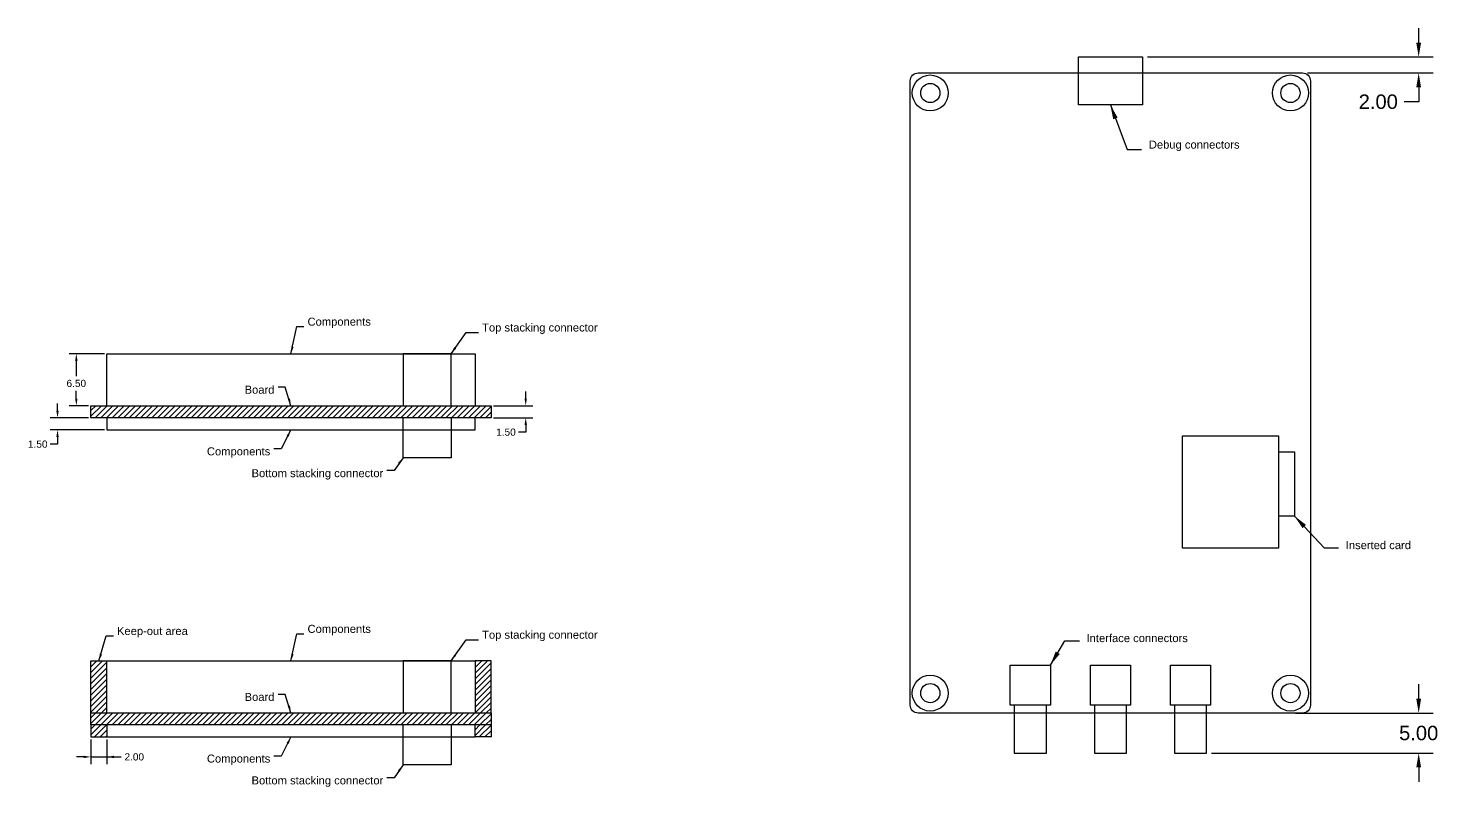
# Model space of a CAD drawing. Header units: inches. Extents: x 57 to 506, y 33 to 246.
# Drawn here: x 329.4 to 505.6, y 33.1 to 127.9 of the extents above; entities that cross this region are included whole.
import ezdxf

# ---------------------------------------------------------------- set-up
doc = ezdxf.new("R2010")
doc.units = ezdxf.units.IN
doc.header["$MEASUREMENT"] = 0
doc.layers.add('hl1', color=5, linetype='Continuous')
doc.layers.add('hl2', color=1, linetype='Continuous')
doc.styles.get("Standard").update_dxf_attribs({"font": 'arial.ttf'})
doc.dimstyles.get("Standard").update_dxf_attribs({"dimscale": 2, "dimtxt": 0.18, "dimasz": 0.18, "dimexe": 0.18, "dimexo": 0.0625, "dimgap": 0.09, "dimtad": 0, "dimtih": 1, "dimtoh": 1, "dimrnd": 0.0005, "dimzin": 0, "dimdsep": 46, "dimtxsty": 'Standard', "dimcen": 0.09, "dimadec": 0, "dimazin": 0, "dimtfac": 1, "dimtdec": 4, "dimtofl": 0, "dimtmove": 0, "dimatfit": 3, "dimfxl": 1, "dimtolj": 1, "dimtzin": 0, "dimarcsym": 0})

# ---------------------------------------------------------------- blocks, each defined once
blk = doc.blocks.new('*D13')
at = {"color": 0, "lineweight": -2}
for p, q in [((337.27, 39), (337.27, 35.92)), ((339.27, 39), (339.27, 35.92)), ((336.37, 36.82), (335.47, 36.82)), ((337.27, 36.82), (341.07, 36.82))]:
    blk.add_line(p, q, dxfattribs=at)
at = {"color": 0}
for points in [[(336.37, 36.67), (336.37, 36.97), (337.27, 36.82)], [(340.17, 36.97), (340.17, 36.67), (339.27, 36.82)]]:
    blk.add_solid(points, dxfattribs=at)
at = {"layer": 'Defpoints', "color": 0}
for p in [(337.27, 39.31), (339.27, 39.31), (339.27, 36.82)]:
    blk.add_point(p, dxfattribs=at)
at = {"color": 0, "insert": (342.69, 36.82), "char_height": 0.9, "attachment_point": 5}
blk.add_mtext('\\A1;2.00', dxfattribs=at)
blk = doc.blocks.new('*D16')
at = {"color": 0, "lineweight": -2}
for p, q in [((338.96, 87.21), (334.55, 87.21)), ((335.45, 86.31), (335.45, 84.41)), ((335.45, 81.61), (335.45, 82.59)), ((336.96, 80.71), (334.55, 80.71))]:
    blk.add_line(p, q, dxfattribs=at)
at = {"color": 0}
for points in [[(335.6, 86.31), (335.3, 86.31), (335.45, 87.21)], [(335.3, 81.61), (335.6, 81.61), (335.45, 80.71)]]:
    blk.add_solid(points, dxfattribs=at)
at = {"layer": 'Defpoints', "color": 0}
for p in [(339.27, 87.21), (335.45, 80.71), (337.27, 80.71)]:
    blk.add_point(p, dxfattribs=at)
at = {"color": 0, "insert": (335.45, 83.5), "char_height": 0.9, "attachment_point": 5}
blk.add_mtext('\\A1;6.50', dxfattribs=at)
blk = doc.blocks.new('*D19')
at = {"color": 0, "lineweight": -2}
for p, q in [((333.1, 80.11), (333.1, 81.01)), ((336.96, 79.21), (332.2, 79.21)), ((338.96, 77.71), (332.2, 77.71)), ((333.1, 75.91), (332.2, 75.91)), ((333.1, 76.81), (333.1, 75.91))]:
    blk.add_line(p, q, dxfattribs=at)
at = {"color": 0}
for points in [[(332.95, 80.11), (333.25, 80.11), (333.1, 79.21)], [(333.25, 76.81), (332.95, 76.81), (333.1, 77.71)]]:
    blk.add_solid(points, dxfattribs=at)
at = {"layer": 'Defpoints', "color": 0}
for p in [(333.1, 77.71), (337.27, 79.21), (339.27, 77.71)]:
    blk.add_point(p, dxfattribs=at)
at = {"color": 0, "insert": (330.63, 75.91), "char_height": 0.9, "attachment_point": 5}
blk.add_mtext('\\A1;1.50', dxfattribs=at)
blk = doc.blocks.new('*D20')
at = {"color": 0, "lineweight": -2}
for p, q in [((391.6, 81.61), (391.6, 82.51)), ((387.58, 80.71), (392.5, 80.71)), ((387.58, 79.21), (392.5, 79.21)), ((391.6, 78.31), (391.6, 77.41)), ((391.6, 77.41), (390.7, 77.41))]:
    blk.add_line(p, q, dxfattribs=at)
at = {"color": 0}
for points in [[(391.45, 81.61), (391.75, 81.61), (391.6, 80.71)], [(391.75, 78.31), (391.45, 78.31), (391.6, 79.21)]]:
    blk.add_solid(points, dxfattribs=at)
at = {"layer": 'Defpoints', "color": 0}
for p in [(387.27, 80.71), (387.27, 79.21), (391.6, 79.21)]:
    blk.add_point(p, dxfattribs=at)
at = {"color": 0, "insert": (389.13, 77.41), "char_height": 0.9, "attachment_point": 5}
blk.add_mtext('\\A1;1.50', dxfattribs=at)
blk = doc.blocks.new('*D21')
at = {"color": 0, "lineweight": -2}
for p, q in [((503.17, 126.1), (503.17, 127.9)), ((469.27, 124.3), (504.97, 124.3)), ((489.27, 122.3), (504.97, 122.3)), ((503.17, 120.5), (503.17, 118.7)), ((503.17, 118.7), (501.37, 118.7))]:
    blk.add_line(p, q, dxfattribs=at)
at = {"color": 0}
for points in [[(502.87, 126.1), (503.47, 126.1), (503.17, 124.3)], [(503.47, 120.5), (502.87, 120.5), (503.17, 122.3)]]:
    blk.add_solid(points, dxfattribs=at)
at = {"layer": 'Defpoints', "color": 0}
for p in [(468.65, 124.3), (488.65, 122.3), (503.17, 122.3)]:
    blk.add_point(p, dxfattribs=at)
at = {"color": 0, "insert": (498.12, 118.7), "char_height": 1.8, "attachment_point": 5}
blk.add_mtext('\\A1;2.00', dxfattribs=at)
blk = doc.blocks.new('*D22')
at = {"color": 0, "lineweight": -2}
for p, q in [((503.17, 44.1), (503.17, 45.9)), ((487.77, 42.3), (504.97, 42.3)), ((477.27, 37.3), (504.97, 37.3)), ((503.17, 35.5), (503.17, 33.7))]:
    blk.add_line(p, q, dxfattribs=at)
at = {"color": 0}
for points in [[(502.87, 44.1), (503.47, 44.1), (503.17, 42.3)], [(503.47, 35.5), (502.87, 35.5), (503.17, 37.3)]]:
    blk.add_solid(points, dxfattribs=at)
at = {"layer": 'Defpoints', "color": 0}
for p in [(487.15, 42.3), (476.65, 37.3), (503.17, 37.3)]:
    blk.add_point(p, dxfattribs=at)
at = {"color": 0, "insert": (503.17, 39.8), "char_height": 1.8, "attachment_point": 5}
blk.add_mtext('\\A1;5.00', dxfattribs=at)

msp = doc.modelspace()

# ---------------------------------------------------------------- hatches: boundary and pattern name
h = msp.add_hatch()
h.set_pattern_fill('ANSI31', color=94, scale=4, style=0)
h.set_pattern_definition([(45, (0, 38.3973), (-0.3535534, 0.3535534), [])])
h.paths.add_polyline_path([(387.27, 79.21), (387.27, 80.71), (337.27, 80.71), (337.27, 79.21)])
h = msp.add_hatch()
h.set_pattern_fill('ANSI31', color=94, scale=4, style=0)
h.paths.add_polyline_path([(387.27, 40.813), (387.27, 42.313), (337.27, 42.313), (337.27, 40.813)])
at = {"layer": 'hl2'}
h = msp.add_hatch(dxfattribs=at)
h.set_pattern_fill('ANSI31', color=256, scale=4, style=0)
h.paths.add_polyline_path([(339.27, 42.313), (339.27, 48.813), (337.27, 48.813), (337.27, 42.313)])
h.paths.add_polyline_path([(339.27, 39.313), (339.27, 40.813), (337.27, 40.813), (337.27, 39.313)])
h = msp.add_hatch(dxfattribs=at)
h.set_pattern_fill('ANSI31', color=256, scale=4, style=0)
h.paths.add_polyline_path([(385.27, 42.313), (385.27, 48.813), (387.27, 48.813), (387.27, 42.313)])
h.paths.add_polyline_path([(385.27, 39.313), (385.27, 40.813), (387.27, 40.813), (387.27, 39.313)])

# ---------------------------------------------------------------- linework, layer by layer
for points in [[(460.648, 118.3), (460.648, 124.3), (468.648, 124.3), (468.648, 118.3)], [(337.27, 79.21), (337.27, 80.71), (387.27, 80.71), (387.27, 79.21)], [(473.648, 62.931), (473.648, 76.931), (485.648, 76.931), (485.648, 62.931)], [(452.148, 43.3), (452.148, 48.3), (457.148, 48.3), (457.148, 43.3)], [(462.148, 43.3), (462.148, 48.3), (467.148, 48.3), (467.148, 43.3)], [(462.148, 43.3), (462.148, 48.3), (467.148, 48.3), (467.148, 43.3)], [(472.148, 43.3), (472.148, 48.3), (477.148, 48.3), (477.148, 43.3)], [(337.27, 40.813), (337.27, 42.313), (387.27, 42.313), (387.27, 40.813)]]:
    msp.add_lwpolyline(points, close=True)
msp.add_lwpolyline([(439.648, 43.3), (439.648, 121.3, -0.4142136), (440.648, 122.3), (488.648, 122.3, -0.4142136), (489.648, 121.3), (489.648, 43.3, -0.4142136), (488.648, 42.3), (440.648, 42.3, -0.4142136)], format="xyb", close=True)
for points in [[(382.27, 80.71), (382.27, 87.21), (376.27, 87.21), (376.27, 80.71)], [(382.27, 79.21), (382.27, 74.21), (376.27, 74.21), (376.27, 79.21)], [(485.648, 74.931), (487.648, 74.931), (487.648, 66.931), (485.648, 66.931)], [(382.27, 42.313), (382.27, 48.813), (376.27, 48.813), (376.27, 42.313)], [(452.648, 43.3), (452.648, 37.3), (456.648, 37.3), (456.648, 43.3)], [(462.648, 43.3), (462.648, 37.3), (466.648, 37.3), (466.648, 43.3)], [(462.648, 43.3), (462.648, 37.3), (466.648, 37.3), (466.648, 43.3)], [(472.648, 43.3), (472.648, 37.3), (476.648, 37.3), (476.648, 43.3)], [(382.27, 40.813), (382.27, 35.813), (376.27, 35.813), (376.27, 40.813)]]:
    msp.add_lwpolyline(points)
for centre, radius in [((442.148, 119.8), 2.25), ((487.148, 119.8), 2.25), ((442.148, 119.8), 1.2), ((487.148, 119.8), 1.2), ((442.148, 44.8), 2.25), ((442.148, 44.8), 1.2), ((487.148, 44.8), 2.25), ((487.148, 44.8), 1.2)]:
    msp.add_circle(centre, radius)
at = {"layer": 'hl1'}
for points in [[(339.27, 80.71), (339.27, 87.21), (385.27, 87.21), (385.27, 80.71)], [(339.27, 79.21), (339.27, 77.71), (385.27, 77.71), (385.27, 79.21)], [(339.27, 42.313), (339.27, 48.813), (385.27, 48.813), (385.27, 42.313)], [(339.27, 40.813), (339.27, 39.313), (385.27, 39.313), (385.27, 40.813)]]:
    msp.add_lwpolyline(points, dxfattribs=at)
at = {"layer": 'hl2'}
for points in [[(337.27, 42.313), (337.27, 48.813), (339.27, 48.813)], [(387.27, 42.313), (387.27, 48.813), (385.27, 48.813)], [(337.27, 40.813), (337.27, 39.313), (339.27, 39.313)], [(387.27, 40.813), (387.27, 39.313), (385.27, 39.313)]]:
    msp.add_lwpolyline(points, dxfattribs=at)

# ---------------------------------------------------------------- texts
at = {"char_height": 1}
for s, insert, attachment_point in [('Debug connectors', (469.454, 112.549), 7), ('Components', (364.337, 90.421), 7), ('Board', (360.205, 83.216), 3), ('Components', (359.684, 75.51), 3), ('Bottom stacking connector', (373.803, 72.783), 3), ('Inserted card', (494.056, 62.774), 7), ('Keep-out area', (340.531, 51.756), 7), ('Components', (364.337, 52.023), 7), ('Interface connectors', (461.672, 51.156), 7), ('Board', (360.205, 44.819), 3), ('Components', (359.684, 37.113), 3), ('Bottom stacking connector', (373.803, 34.386), 3)]:
    msp.add_mtext(s, dxfattribs=dict(at, insert=insert, attachment_point=attachment_point))
at = {"char_height": 1, "attachment_point": 7, "line_spacing_factor": 3.333333}
for insert in [(386.15, 89.687), (386.15, 51.289)]:
    msp.add_mtext('Top stacking connector', dxfattribs=dict(at, insert=insert))

# ---------------------------------------------------------------- dimensions: what is measured, and where the dimension line sits
for base, p1, p2, override, picture, middle in [((503.173, 122.3), (468.648, 124.3), (488.648, 122.3), {"dimscale": 10, "dimlfac": 1}, '*D21', (498.123, 118.7)), ((391.601, 79.21), (387.27, 80.71), (387.27, 79.21), {"dimscale": 5, "dimlfac": 1}, '*D20', (389.126, 77.41)), ((333.104, 77.71), (337.27, 79.21), (339.27, 77.71), {"dimscale": 5, "dimlfac": 1}, '*D19', (330.629, 75.91)), ((503.173, 37.3), (487.148, 42.3), (476.648, 37.3), {"dimscale": 10, "dimlfac": 1}, '*D22', (503.173, 39.8))]:
    dim = msp.add_linear_dim(base=base, p1=p1, p2=p2, angle=90, dimstyle='Standard', override=override)
    dim.commit()
    dim.dimension.update_dxf_attribs({"geometry": picture, "text_midpoint": middle})
dim = msp.add_linear_dim(base=(335.448, 80.71), p1=(339.27, 87.21), p2=(337.27, 80.71), angle=90, dimstyle='Standard', override={"dimscale": 5, "dimlfac": 1})
dim.commit()
dim.dimension.update_dxf_attribs({"geometry": '*D16', "text_midpoint": (335.448, 83.501), "dimtype": 160})
dim = msp.add_linear_dim(base=(339.27, 36.819), p1=(337.27, 39.313), p2=(339.27, 39.313), dimstyle='Standard', override={"dimscale": 5, "dimlfac": 1})
dim.commit()
dim.dimension.update_dxf_attribs({"geometry": '*D13', "text_midpoint": (342.695, 36.819)})

# ---------------------------------------------------------------- leaders
at = {"annotation_type": 0, "has_hookline": 1}
for points, override, hookline_direction, text_width in [([(464.648, 118.3), (466.754, 112.729), (468.554, 112.729)], {"dimscale": 10, "dimtad": 0}, 0, 11.177), ([(362.27, 87.21), (362.987, 90.601), (363.887, 90.601)], {"dimscale": 5, "dimtad": 0}, 0, 7.797), ([(382.27, 87.21), (384.143, 89.867), (385.7, 89.867)], {"dimscale": 5, "dimtad": 0}, 0, 14.43), ([(362.27, 80.71), (361.555, 83.036), (360.655, 83.036)], {"dimscale": 5, "dimtad": 0}, 1, 3.525), ([(362.27, 77.71), (361.034, 75.33), (360.134, 75.33)], {"dimscale": 5, "dimtad": 0}, 1, 7.797), ([(376.27, 74.21), (375.153, 72.603), (374.253, 72.603)], {"dimscale": 5, "dimtad": 0}, 1, 16.379), ([(487.648, 66.931), (491.356, 62.954), (493.156, 62.954)], {"dimscale": 10, "dimtad": 0}, 0, 7.922), ([(338.27, 48.813), (339.181, 51.936), (340.081, 51.936)], {"dimscale": 5, "dimtad": 0}, 0, 8.692), ([(362.27, 48.813), (362.987, 52.203), (363.887, 52.203)], {"dimscale": 5, "dimtad": 0}, 0, 7.797), ([(382.27, 48.813), (384.143, 51.469), (385.7, 51.469)], {"dimscale": 5, "dimtad": 0}, 0, 14.43), ([(457.148, 48.3), (458.972, 51.336), (460.772, 51.336)], {"dimscale": 10, "dimtad": 0}, 0, 12.473), ([(362.27, 42.313), (361.555, 44.639), (360.655, 44.639)], {"dimscale": 5, "dimtad": 0}, 1, 3.525), ([(362.27, 39.313), (361.034, 36.933), (360.134, 36.933)], {"dimscale": 5, "dimtad": 0}, 1, 7.797), ([(376.27, 35.813), (375.153, 34.206), (374.253, 34.206)], {"dimscale": 5, "dimtad": 0}, 1, 16.379)]:
    msp.add_leader(points, dimstyle='Standard', override=override, dxfattribs=dict(at, hookline_direction=hookline_direction, text_width=text_width))

doc.saveas('drawing.dxf')
